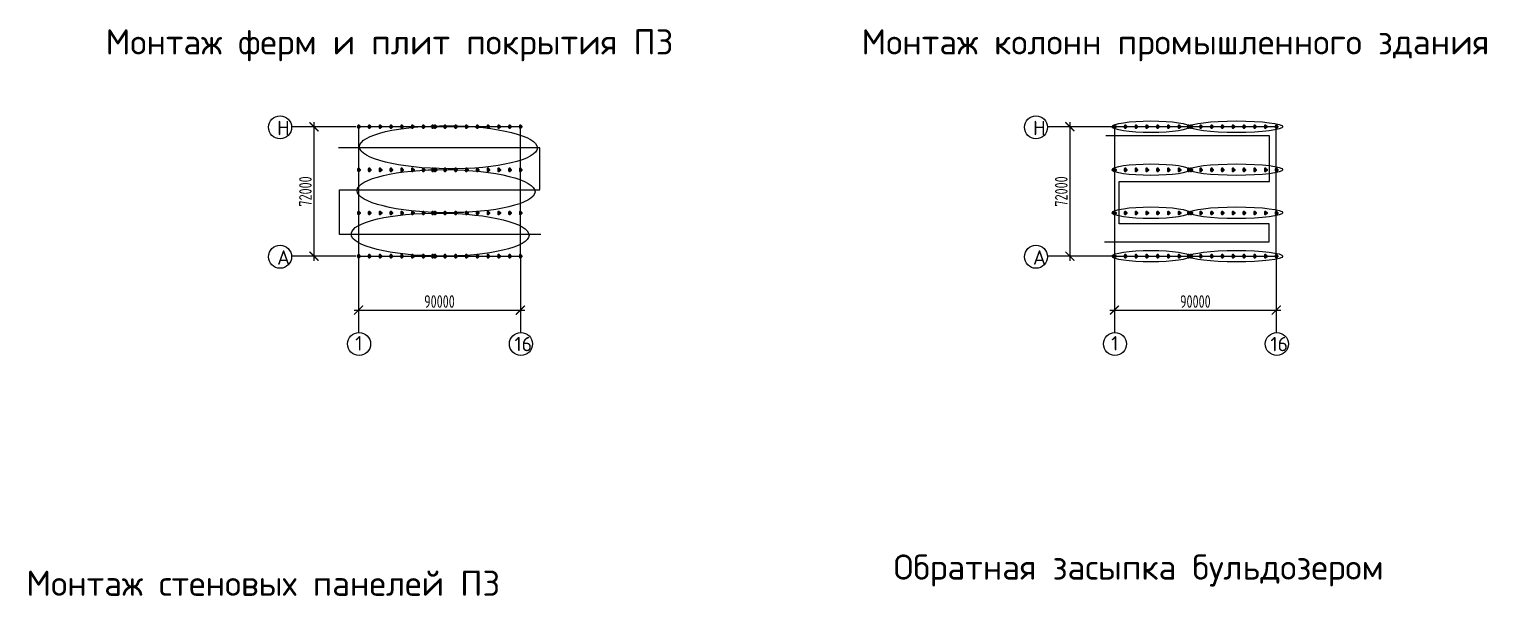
# Model space of a CAD drawing. Header units: millimetres. Extents: x -258526 to -95372, y 16759 to 83244.
# Drawn here: x -128818.9 to -128413.6, y 40900.4 to 41058 of the extents above; entities that cross this region are included whole.
import ezdxf

# ---------------------------------------------------------------- set-up
doc = ezdxf.new("R2010")
doc.units = ezdxf.units.MM
doc.header["$LTSCALE"] = 0.5
doc.layers.add('размеры', color=7, linetype='Continuous')
doc.layers.add('ТОЛСТЫЕ', color=1, linetype='Continuous', lineweight=50)
doc.layers.add('ТОНКИЕе', color=7, linetype='Continuous', lineweight=25)
doc.styles.add('Наклонный', font='isocpeur.ttf', dxfattribs={"width": 0.7, "height": 3.5})
doc.styles.add('Наклонный 5', font='isocpeur.ttf', dxfattribs={"height": 7})
doc.dimstyles.new('СТРОИТЕЛЬНЫЙ', dxfattribs={"dimtxt": 3.5, "dimasz": 2.5, "dimexe": 1.25, "dimexo": 0.625, "dimtad": 1, "dimdec": 0, "dimlfac": 500, "dimdsep": 46, "dimtxsty": 'Наклонный', "dimblk1": 'ARCHTICK', "dimblk2": 'ARCHTICK', "dimsah": 1, "dimcen": 0, "dimdle": 1.25, "dimadec": 0, "dimazin": 0, "dimtfac": 0.75, "dimtdec": 0, "dimtmove": 0, "dimatfit": 3, "dimldrblk": 'ARCHTICK', "dimfxl": 1, "dimtolj": 1, "dimtzin": 0, "dimarcsym": 0})

# ---------------------------------------------------------------- blocks, each defined once
blk = doc.blocks.new('_ArchTick')
at = {"color": 0, "linetype": 'ByBlock', "const_width": 0.15}
blk.add_lwpolyline([(-0.5, -0.5), (0.5, 0.5)], dxfattribs=at)
blk = doc.blocks.new('*D720')
at = {"layer": 'Defpoints', "color": 0, "transparency": 16777216}
for p in [(-128517.13, 40994.86), (-128472.13, 40994.86), (-128472.13, 40979.88)]:
    blk.add_point(p, dxfattribs=at)
at = {"layer": 'размеры', "color": 0, "lineweight": -2, "transparency": 16777216}
for p, q in [((-128517.13, 40994.23), (-128517.13, 40978.63)), ((-128472.13, 40994.23), (-128472.13, 40978.63)), ((-128518.38, 40979.88), (-128470.88, 40979.88))]:
    blk.add_line(p, q, dxfattribs=at)
at = {"layer": 'размеры', "color": 0, "lineweight": -2, "transparency": 16777216, "xscale": 2.5, "yscale": 2.5, "zscale": 2.5, "rotation": 180}
blk.add_blockref('_ArchTick', (-128517.13, 40979.88), dxfattribs=at)
at = {"layer": 'размеры', "color": 0, "lineweight": -2, "transparency": 16777216, "xscale": 2.5, "yscale": 2.5, "zscale": 2.5}
blk.add_blockref('_ArchTick', (-128472.13, 40979.88), dxfattribs=at)
at = {"layer": 'размеры', "color": 0, "transparency": 16777216, "insert": (-128494.63, 40982.26), "char_height": 3.5, "attachment_point": 5, "style": 'Наклонный'}
blk.add_mtext('\\A1;90000', dxfattribs=at)
blk = doc.blocks.new('*D733')
at = {"layer": 'Defpoints', "color": 0, "transparency": 16777216}
for p in [(-128517.13, 41030.86), (-128529.52, 40994.86), (-128517.13, 40994.86)]:
    blk.add_point(p, dxfattribs=at)
at = {"layer": 'размеры', "color": 0, "lineweight": -2, "transparency": 16777216}
for p, q in [((-128517.76, 41030.86), (-128530.77, 41030.86)), ((-128529.52, 41032.11), (-128529.52, 40993.61)), ((-128517.76, 40994.86), (-128530.77, 40994.86))]:
    blk.add_line(p, q, dxfattribs=at)
at = {"layer": 'размеры', "color": 0, "lineweight": -2, "transparency": 16777216, "xscale": 2.5, "yscale": 2.5, "zscale": 2.5}
for p, rotation in [((-128529.52, 41030.86), 90), ((-128529.52, 40994.86), 270)]:
    blk.add_blockref('_ArchTick', p, dxfattribs=dict(at, rotation=rotation))
at = {"layer": 'размеры', "color": 0, "transparency": 16777216, "insert": (-128531.9, 41012.86), "char_height": 3.5, "attachment_point": 5, "rotation": 90, "style": 'Наклонный'}
blk.add_mtext('\\A1;72000', dxfattribs=at)
blk = doc.blocks.new('*D736')
at = {"layer": 'Defpoints', "color": 0, "transparency": 16777216}
for p in [(-128727.3, 40994.86), (-128682.3, 40994.86), (-128682.3, 40979.88)]:
    blk.add_point(p, dxfattribs=at)
at = {"layer": 'размеры', "color": 0, "lineweight": -2, "transparency": 16777216}
for p, q in [((-128727.3, 40994.23), (-128727.3, 40978.63)), ((-128682.3, 40994.23), (-128682.3, 40978.63)), ((-128728.55, 40979.88), (-128681.05, 40979.88))]:
    blk.add_line(p, q, dxfattribs=at)
at = {"layer": 'размеры', "color": 0, "lineweight": -2, "transparency": 16777216, "xscale": 2.5, "yscale": 2.5, "zscale": 2.5, "rotation": 180}
blk.add_blockref('_ArchTick', (-128727.3, 40979.88), dxfattribs=at)
at = {"layer": 'размеры', "color": 0, "lineweight": -2, "transparency": 16777216, "xscale": 2.5, "yscale": 2.5, "zscale": 2.5}
blk.add_blockref('_ArchTick', (-128682.3, 40979.88), dxfattribs=at)
at = {"layer": 'размеры', "color": 0, "transparency": 16777216, "insert": (-128704.8, 40982.26), "char_height": 3.5, "attachment_point": 5, "style": 'Наклонный'}
blk.add_mtext('\\A1;90000', dxfattribs=at)
blk = doc.blocks.new('*D737')
at = {"layer": 'Defpoints', "color": 0, "transparency": 16777216}
for p in [(-128727.3, 41030.86), (-128739.7, 40994.86), (-128727.3, 40994.86)]:
    blk.add_point(p, dxfattribs=at)
at = {"layer": 'размеры', "color": 0, "lineweight": -2, "transparency": 16777216}
for p, q in [((-128727.93, 41030.86), (-128740.95, 41030.86)), ((-128739.7, 41032.11), (-128739.7, 40993.61)), ((-128727.93, 40994.86), (-128740.95, 40994.86))]:
    blk.add_line(p, q, dxfattribs=at)
at = {"layer": 'размеры', "color": 0, "lineweight": -2, "transparency": 16777216, "xscale": 2.5, "yscale": 2.5, "zscale": 2.5}
for p, rotation in [((-128739.7, 41030.86), 90), ((-128739.7, 40994.86), 270)]:
    blk.add_blockref('_ArchTick', p, dxfattribs=dict(at, rotation=rotation))
at = {"layer": 'размеры', "color": 0, "transparency": 16777216, "insert": (-128742.07, 41012.86), "char_height": 3.5, "attachment_point": 5, "rotation": 90, "style": 'Наклонный'}
blk.add_mtext('\\A1;72000', dxfattribs=at)

msp = doc.modelspace()

# ---------------------------------------------------------------- linework, layer by layer
at = {"layer": 'ТОЛСТЫЕ', "color": 0}
for points in [[(-128727.3027, 41030.8567), (-128727.3027, 41031.1567), (-128727.3027, 41030.5567), (-128727.3027, 41030.8567), (-128727.0027, 41030.8567), (-128727.6027, 41030.8567)], [(-128724.3027, 41030.8567), (-128724.3027, 41031.1567), (-128724.3027, 41030.5567), (-128724.3027, 41030.8567), (-128724.0027, 41030.8567), (-128724.6027, 41030.8567)], [(-128721.3027, 41030.8567), (-128721.3027, 41031.1567), (-128721.3027, 41030.5567), (-128721.3027, 41030.8567), (-128721.0027, 41030.8567), (-128721.6027, 41030.8567)], [(-128718.3027, 41030.8567), (-128718.3027, 41031.1567), (-128718.3027, 41030.5567), (-128718.3027, 41030.8567), (-128718.0027, 41030.8567), (-128718.6027, 41030.8567)], [(-128715.3027, 41030.8567), (-128715.3027, 41031.1567), (-128715.3027, 41030.5567), (-128715.3027, 41030.8567), (-128715.0027, 41030.8567), (-128715.6027, 41030.8567)], [(-128712.3027, 41030.8567), (-128712.3027, 41031.1567), (-128712.3027, 41030.5567), (-128712.3027, 41030.8567), (-128712.0027, 41030.8567), (-128712.6027, 41030.8567)], [(-128709.3027, 41030.8567), (-128709.3027, 41031.1567), (-128709.3027, 41030.5567), (-128709.3027, 41030.8567), (-128709.0027, 41030.8567), (-128709.6027, 41030.8567)], [(-128706.6728, 41030.8567), (-128706.6728, 41031.1567), (-128706.6728, 41030.5567), (-128706.6728, 41030.8567), (-128706.3728, 41030.8567), (-128706.9728, 41030.8567)], [(-128705.9977, 41030.8567), (-128705.9977, 41031.1567), (-128705.9977, 41030.5567), (-128705.9977, 41030.8567), (-128705.6977, 41030.8567), (-128706.2977, 41030.8567)], [(-128703.3027, 41030.8567), (-128703.3027, 41031.1567), (-128703.3027, 41030.5567), (-128703.3027, 41030.8567), (-128703.0027, 41030.8567), (-128703.6027, 41030.8567)], [(-128700.3027, 41030.8567), (-128700.3027, 41031.1567), (-128700.3027, 41030.5567), (-128700.3027, 41030.8567), (-128700.0027, 41030.8567), (-128700.6027, 41030.8567)], [(-128697.3027, 41030.8567), (-128697.3027, 41031.1567), (-128697.3027, 41030.5567), (-128697.3027, 41030.8567), (-128697.0027, 41030.8567), (-128697.6027, 41030.8567)], [(-128694.3027, 41030.8567), (-128694.3027, 41031.1567), (-128694.3027, 41030.5567), (-128694.3027, 41030.8567), (-128694.0027, 41030.8567), (-128694.6027, 41030.8567)], [(-128691.3027, 41030.8567), (-128691.3027, 41031.1567), (-128691.3027, 41030.5567), (-128691.3027, 41030.8567), (-128691.0027, 41030.8567), (-128691.6027, 41030.8567)], [(-128688.3027, 41030.8567), (-128688.3027, 41031.1567), (-128688.3027, 41030.5567), (-128688.3027, 41030.8567), (-128688.0027, 41030.8567), (-128688.6027, 41030.8567)], [(-128685.3027, 41030.8567), (-128685.3027, 41031.1567), (-128685.3027, 41030.5567), (-128685.3027, 41030.8567), (-128685.0027, 41030.8567), (-128685.6027, 41030.8567)], [(-128682.3027, 41030.8567), (-128682.3027, 41031.1567), (-128682.3027, 41030.5567), (-128682.3027, 41030.8567), (-128682.0027, 41030.8567), (-128682.6027, 41030.8567)], [(-128517.1302, 41030.8567), (-128517.1302, 41031.1567), (-128517.1302, 41030.5567), (-128517.1302, 41030.8567), (-128516.8302, 41030.8567), (-128517.4302, 41030.8567)], [(-128514.1302, 41030.8567), (-128514.1302, 41031.1567), (-128514.1302, 41030.5567), (-128514.1302, 41030.8567), (-128513.8302, 41030.8567), (-128514.4302, 41030.8567)], [(-128511.1302, 41030.8567), (-128511.1302, 41031.1567), (-128511.1302, 41030.5567), (-128511.1302, 41030.8567), (-128510.8302, 41030.8567), (-128511.4302, 41030.8567)], [(-128508.1302, 41030.8567), (-128508.1302, 41031.1567), (-128508.1302, 41030.5567), (-128508.1302, 41030.8567), (-128507.8302, 41030.8567), (-128508.4302, 41030.8567)], [(-128505.1302, 41030.8567), (-128505.1302, 41031.1567), (-128505.1302, 41030.5567), (-128505.1302, 41030.8567), (-128504.8302, 41030.8567), (-128505.4302, 41030.8567)], [(-128502.1302, 41030.8567), (-128502.1302, 41031.1567), (-128502.1302, 41030.5567), (-128502.1302, 41030.8567), (-128501.8302, 41030.8567), (-128502.4302, 41030.8567)], [(-128499.1302, 41030.8567), (-128499.1302, 41031.1567), (-128499.1302, 41030.5567), (-128499.1302, 41030.8567), (-128498.8302, 41030.8567), (-128499.4302, 41030.8567)], [(-128496.5003, 41030.8567), (-128496.5003, 41031.1567), (-128496.5003, 41030.5567), (-128496.5003, 41030.8567), (-128496.2003, 41030.8567), (-128496.8003, 41030.8567)], [(-128495.8252, 41030.8567), (-128495.8252, 41031.1567), (-128495.8252, 41030.5567), (-128495.8252, 41030.8567), (-128495.5252, 41030.8567), (-128496.1252, 41030.8567)], [(-128493.1302, 41030.8567), (-128493.1302, 41031.1567), (-128493.1302, 41030.5567), (-128493.1302, 41030.8567), (-128492.8302, 41030.8567), (-128493.4302, 41030.8567)], [(-128490.1302, 41030.8567), (-128490.1302, 41031.1567), (-128490.1302, 41030.5567), (-128490.1302, 41030.8567), (-128489.8302, 41030.8567), (-128490.4302, 41030.8567)], [(-128487.1302, 41030.8567), (-128487.1302, 41031.1567), (-128487.1302, 41030.5567), (-128487.1302, 41030.8567), (-128486.8302, 41030.8567), (-128487.4302, 41030.8567)], [(-128484.1302, 41030.8567), (-128484.1302, 41031.1567), (-128484.1302, 41030.5567), (-128484.1302, 41030.8567), (-128483.8302, 41030.8567), (-128484.4302, 41030.8567)], [(-128481.1302, 41030.8567), (-128481.1302, 41031.1567), (-128481.1302, 41030.5567), (-128481.1302, 41030.8567), (-128480.8302, 41030.8567), (-128481.4302, 41030.8567)], [(-128478.1302, 41030.8567), (-128478.1302, 41031.1567), (-128478.1302, 41030.5567), (-128478.1302, 41030.8567), (-128477.8302, 41030.8567), (-128478.4302, 41030.8567)], [(-128475.1302, 41030.8567), (-128475.1302, 41031.1567), (-128475.1302, 41030.5567), (-128475.1302, 41030.8567), (-128474.8302, 41030.8567), (-128475.4302, 41030.8567)], [(-128472.1302, 41030.8567), (-128472.1302, 41031.1567), (-128472.1302, 41030.5567), (-128472.1302, 41030.8567), (-128471.8302, 41030.8567), (-128472.4302, 41030.8567)], [(-128727.3027, 41018.8567), (-128727.3027, 41019.1567), (-128727.3027, 41018.5567), (-128727.3027, 41018.8567), (-128727.0027, 41018.8567), (-128727.6027, 41018.8567)], [(-128724.3027, 41018.8567), (-128724.3027, 41019.1567), (-128724.3027, 41018.5567), (-128724.3027, 41018.8567), (-128724.0027, 41018.8567), (-128724.6027, 41018.8567)], [(-128721.3027, 41018.8567), (-128721.3027, 41019.1567), (-128721.3027, 41018.5567), (-128721.3027, 41018.8567), (-128721.0027, 41018.8567), (-128721.6027, 41018.8567)], [(-128718.3027, 41018.8567), (-128718.3027, 41019.1567), (-128718.3027, 41018.5567), (-128718.3027, 41018.8567), (-128718.0027, 41018.8567), (-128718.6027, 41018.8567)], [(-128715.3027, 41018.8567), (-128715.3027, 41019.1567), (-128715.3027, 41018.5567), (-128715.3027, 41018.8567), (-128715.0027, 41018.8567), (-128715.6027, 41018.8567)], [(-128712.3027, 41018.8567), (-128712.3027, 41019.1567), (-128712.3027, 41018.5567), (-128712.3027, 41018.8567), (-128712.0027, 41018.8567), (-128712.6027, 41018.8567)], [(-128709.3027, 41018.8567), (-128709.3027, 41019.1567), (-128709.3027, 41018.5567), (-128709.3027, 41018.8567), (-128709.0027, 41018.8567), (-128709.6027, 41018.8567)], [(-128706.6728, 41018.8567), (-128706.6728, 41019.1567), (-128706.6728, 41018.5567), (-128706.6728, 41018.8567), (-128706.3728, 41018.8567), (-128706.9728, 41018.8567)], [(-128705.9977, 41018.8567), (-128705.9977, 41019.1567), (-128705.9977, 41018.5567), (-128705.9977, 41018.8567), (-128705.6977, 41018.8567), (-128706.2977, 41018.8567)], [(-128703.3027, 41018.8567), (-128703.3027, 41019.1567), (-128703.3027, 41018.5567), (-128703.3027, 41018.8567), (-128703.0027, 41018.8567), (-128703.6027, 41018.8567)], [(-128700.3027, 41018.8567), (-128700.3027, 41019.1567), (-128700.3027, 41018.5567), (-128700.3027, 41018.8567), (-128700.0027, 41018.8567), (-128700.6027, 41018.8567)], [(-128697.3027, 41018.8567), (-128697.3027, 41019.1567), (-128697.3027, 41018.5567), (-128697.3027, 41018.8567), (-128697.0027, 41018.8567), (-128697.6027, 41018.8567)], [(-128694.3027, 41018.8567), (-128694.3027, 41019.1567), (-128694.3027, 41018.5567), (-128694.3027, 41018.8567), (-128694.0027, 41018.8567), (-128694.6027, 41018.8567)], [(-128691.3027, 41018.8567), (-128691.3027, 41019.1567), (-128691.3027, 41018.5567), (-128691.3027, 41018.8567), (-128691.0027, 41018.8567), (-128691.6027, 41018.8567)], [(-128688.3027, 41018.8567), (-128688.3027, 41019.1567), (-128688.3027, 41018.5567), (-128688.3027, 41018.8567), (-128688.0027, 41018.8567), (-128688.6027, 41018.8567)], [(-128685.3027, 41018.8567), (-128685.3027, 41019.1567), (-128685.3027, 41018.5567), (-128685.3027, 41018.8567), (-128685.0027, 41018.8567), (-128685.6027, 41018.8567)], [(-128682.3027, 41018.8567), (-128682.3027, 41019.1567), (-128682.3027, 41018.5567), (-128682.3027, 41018.8567), (-128682.0027, 41018.8567), (-128682.6027, 41018.8567)], [(-128517.1302, 41018.8567), (-128517.1302, 41019.1567), (-128517.1302, 41018.5567), (-128517.1302, 41018.8567), (-128516.8302, 41018.8567), (-128517.4302, 41018.8567)], [(-128514.1302, 41018.8567), (-128514.1302, 41019.1567), (-128514.1302, 41018.5567), (-128514.1302, 41018.8567), (-128513.8302, 41018.8567), (-128514.4302, 41018.8567)], [(-128511.1302, 41018.8567), (-128511.1302, 41019.1567), (-128511.1302, 41018.5567), (-128511.1302, 41018.8567), (-128510.8302, 41018.8567), (-128511.4302, 41018.8567)], [(-128508.1302, 41018.8567), (-128508.1302, 41019.1567), (-128508.1302, 41018.5567), (-128508.1302, 41018.8567), (-128507.8302, 41018.8567), (-128508.4302, 41018.8567)], [(-128505.1302, 41018.8567), (-128505.1302, 41019.1567), (-128505.1302, 41018.5567), (-128505.1302, 41018.8567), (-128504.8302, 41018.8567), (-128505.4302, 41018.8567)], [(-128502.1302, 41018.8567), (-128502.1302, 41019.1567), (-128502.1302, 41018.5567), (-128502.1302, 41018.8567), (-128501.8302, 41018.8567), (-128502.4302, 41018.8567)], [(-128499.1302, 41018.8567), (-128499.1302, 41019.1567), (-128499.1302, 41018.5567), (-128499.1302, 41018.8567), (-128498.8302, 41018.8567), (-128499.4302, 41018.8567)], [(-128496.5003, 41018.8567), (-128496.5003, 41019.1567), (-128496.5003, 41018.5567), (-128496.5003, 41018.8567), (-128496.2003, 41018.8567), (-128496.8003, 41018.8567)], [(-128495.8252, 41018.8567), (-128495.8252, 41019.1567), (-128495.8252, 41018.5567), (-128495.8252, 41018.8567), (-128495.5252, 41018.8567), (-128496.1252, 41018.8567)], [(-128493.1302, 41018.8567), (-128493.1302, 41019.1567), (-128493.1302, 41018.5567), (-128493.1302, 41018.8567), (-128492.8302, 41018.8567), (-128493.4302, 41018.8567)], [(-128490.1302, 41018.8567), (-128490.1302, 41019.1567), (-128490.1302, 41018.5567), (-128490.1302, 41018.8567), (-128489.8302, 41018.8567), (-128490.4302, 41018.8567)], [(-128487.1302, 41018.8567), (-128487.1302, 41019.1567), (-128487.1302, 41018.5567), (-128487.1302, 41018.8567), (-128486.8302, 41018.8567), (-128487.4302, 41018.8567)], [(-128484.1302, 41018.8567), (-128484.1302, 41019.1567), (-128484.1302, 41018.5567), (-128484.1302, 41018.8567), (-128483.8302, 41018.8567), (-128484.4302, 41018.8567)], [(-128481.1302, 41018.8567), (-128481.1302, 41019.1567), (-128481.1302, 41018.5567), (-128481.1302, 41018.8567), (-128480.8302, 41018.8567), (-128481.4302, 41018.8567)], [(-128478.1302, 41018.8567), (-128478.1302, 41019.1567), (-128478.1302, 41018.5567), (-128478.1302, 41018.8567), (-128477.8302, 41018.8567), (-128478.4302, 41018.8567)], [(-128475.1302, 41018.8567), (-128475.1302, 41019.1567), (-128475.1302, 41018.5567), (-128475.1302, 41018.8567), (-128474.8302, 41018.8567), (-128475.4302, 41018.8567)], [(-128472.1302, 41018.8567), (-128472.1302, 41019.1567), (-128472.1302, 41018.5567), (-128472.1302, 41018.8567), (-128471.8302, 41018.8567), (-128472.4302, 41018.8567)], [(-128727.3027, 41006.8567), (-128727.3027, 41007.1567), (-128727.3027, 41006.5567), (-128727.3027, 41006.8567), (-128727.0027, 41006.8567), (-128727.6027, 41006.8567)], [(-128724.3027, 41006.8567), (-128724.3027, 41007.1567), (-128724.3027, 41006.5567), (-128724.3027, 41006.8567), (-128724.0027, 41006.8567), (-128724.6027, 41006.8567)], [(-128721.3027, 41006.8567), (-128721.3027, 41007.1567), (-128721.3027, 41006.5567), (-128721.3027, 41006.8567), (-128721.0027, 41006.8567), (-128721.6027, 41006.8567)], [(-128718.3027, 41006.8567), (-128718.3027, 41007.1567), (-128718.3027, 41006.5567), (-128718.3027, 41006.8567), (-128718.0027, 41006.8567), (-128718.6027, 41006.8567)], [(-128715.3027, 41006.8567), (-128715.3027, 41007.1567), (-128715.3027, 41006.5567), (-128715.3027, 41006.8567), (-128715.0027, 41006.8567), (-128715.6027, 41006.8567)], [(-128712.3027, 41006.8567), (-128712.3027, 41007.1567), (-128712.3027, 41006.5567), (-128712.3027, 41006.8567), (-128712.0027, 41006.8567), (-128712.6027, 41006.8567)], [(-128709.3027, 41006.8567), (-128709.3027, 41007.1567), (-128709.3027, 41006.5567), (-128709.3027, 41006.8567), (-128709.0027, 41006.8567), (-128709.6027, 41006.8567)], [(-128706.6728, 41006.8567), (-128706.6728, 41007.1567), (-128706.6728, 41006.5567), (-128706.6728, 41006.8567), (-128706.3728, 41006.8567), (-128706.9728, 41006.8567)], [(-128705.9977, 41006.8567), (-128705.9977, 41007.1567), (-128705.9977, 41006.5567), (-128705.9977, 41006.8567), (-128705.6977, 41006.8567), (-128706.2977, 41006.8567)], [(-128703.3027, 41006.8567), (-128703.3027, 41007.1567), (-128703.3027, 41006.5567), (-128703.3027, 41006.8567), (-128703.0027, 41006.8567), (-128703.6027, 41006.8567)], [(-128700.3027, 41006.8567), (-128700.3027, 41007.1567), (-128700.3027, 41006.5567), (-128700.3027, 41006.8567), (-128700.0027, 41006.8567), (-128700.6027, 41006.8567)], [(-128697.3027, 41006.8567), (-128697.3027, 41007.1567), (-128697.3027, 41006.5567), (-128697.3027, 41006.8567), (-128697.0027, 41006.8567), (-128697.6027, 41006.8567)], [(-128694.3027, 41006.8567), (-128694.3027, 41007.1567), (-128694.3027, 41006.5567), (-128694.3027, 41006.8567), (-128694.0027, 41006.8567), (-128694.6027, 41006.8567)], [(-128691.3027, 41006.8567), (-128691.3027, 41007.1567), (-128691.3027, 41006.5567), (-128691.3027, 41006.8567), (-128691.0027, 41006.8567), (-128691.6027, 41006.8567)], [(-128688.3027, 41006.8567), (-128688.3027, 41007.1567), (-128688.3027, 41006.5567), (-128688.3027, 41006.8567), (-128688.0027, 41006.8567), (-128688.6027, 41006.8567)], [(-128685.3027, 41006.8567), (-128685.3027, 41007.1567), (-128685.3027, 41006.5567), (-128685.3027, 41006.8567), (-128685.0027, 41006.8567), (-128685.6027, 41006.8567)], [(-128682.3027, 41006.8567), (-128682.3027, 41007.1567), (-128682.3027, 41006.5567), (-128682.3027, 41006.8567), (-128682.0027, 41006.8567), (-128682.6027, 41006.8567)], [(-128517.1302, 41006.8567), (-128517.1302, 41007.1567), (-128517.1302, 41006.5567), (-128517.1302, 41006.8567), (-128516.8302, 41006.8567), (-128517.4302, 41006.8567)], [(-128514.1302, 41006.8567), (-128514.1302, 41007.1567), (-128514.1302, 41006.5567), (-128514.1302, 41006.8567), (-128513.8302, 41006.8567), (-128514.4302, 41006.8567)], [(-128511.1302, 41006.8567), (-128511.1302, 41007.1567), (-128511.1302, 41006.5567), (-128511.1302, 41006.8567), (-128510.8302, 41006.8567), (-128511.4302, 41006.8567)], [(-128508.1302, 41006.8567), (-128508.1302, 41007.1567), (-128508.1302, 41006.5567), (-128508.1302, 41006.8567), (-128507.8302, 41006.8567), (-128508.4302, 41006.8567)], [(-128505.1302, 41006.8567), (-128505.1302, 41007.1567), (-128505.1302, 41006.5567), (-128505.1302, 41006.8567), (-128504.8302, 41006.8567), (-128505.4302, 41006.8567)], [(-128502.1302, 41006.8567), (-128502.1302, 41007.1567), (-128502.1302, 41006.5567), (-128502.1302, 41006.8567), (-128501.8302, 41006.8567), (-128502.4302, 41006.8567)], [(-128499.1302, 41006.8567), (-128499.1302, 41007.1567), (-128499.1302, 41006.5567), (-128499.1302, 41006.8567), (-128498.8302, 41006.8567), (-128499.4302, 41006.8567)], [(-128496.5003, 41006.8567), (-128496.5003, 41007.1567), (-128496.5003, 41006.5567), (-128496.5003, 41006.8567), (-128496.2003, 41006.8567), (-128496.8003, 41006.8567)], [(-128495.8252, 41006.8567), (-128495.8252, 41007.1567), (-128495.8252, 41006.5567), (-128495.8252, 41006.8567), (-128495.5252, 41006.8567), (-128496.1252, 41006.8567)], [(-128493.1302, 41006.8567), (-128493.1302, 41007.1567), (-128493.1302, 41006.5567), (-128493.1302, 41006.8567), (-128492.8302, 41006.8567), (-128493.4302, 41006.8567)], [(-128490.1302, 41006.8567), (-128490.1302, 41007.1567), (-128490.1302, 41006.5567), (-128490.1302, 41006.8567), (-128489.8302, 41006.8567), (-128490.4302, 41006.8567)], [(-128487.1302, 41006.8567), (-128487.1302, 41007.1567), (-128487.1302, 41006.5567), (-128487.1302, 41006.8567), (-128486.8302, 41006.8567), (-128487.4302, 41006.8567)], [(-128484.1302, 41006.8567), (-128484.1302, 41007.1567), (-128484.1302, 41006.5567), (-128484.1302, 41006.8567), (-128483.8302, 41006.8567), (-128484.4302, 41006.8567)], [(-128481.1302, 41006.8567), (-128481.1302, 41007.1567), (-128481.1302, 41006.5567), (-128481.1302, 41006.8567), (-128480.8302, 41006.8567), (-128481.4302, 41006.8567)], [(-128478.1302, 41006.8567), (-128478.1302, 41007.1567), (-128478.1302, 41006.5567), (-128478.1302, 41006.8567), (-128477.8302, 41006.8567), (-128478.4302, 41006.8567)], [(-128475.1302, 41006.8567), (-128475.1302, 41007.1567), (-128475.1302, 41006.5567), (-128475.1302, 41006.8567), (-128474.8302, 41006.8567), (-128475.4302, 41006.8567)], [(-128472.1302, 41006.8567), (-128472.1302, 41007.1567), (-128472.1302, 41006.5567), (-128472.1302, 41006.8567), (-128471.8302, 41006.8567), (-128472.4302, 41006.8567)], [(-128727.3027, 40994.8567), (-128727.3027, 40995.1567), (-128727.3027, 40994.5567), (-128727.3027, 40994.8567), (-128727.0027, 40994.8567), (-128727.6027, 40994.8567)], [(-128724.3027, 40994.8567), (-128724.3027, 40995.1567), (-128724.3027, 40994.5567), (-128724.3027, 40994.8567), (-128724.0027, 40994.8567), (-128724.6027, 40994.8567)], [(-128721.3027, 40994.8567), (-128721.3027, 40995.1567), (-128721.3027, 40994.5567), (-128721.3027, 40994.8567), (-128721.0027, 40994.8567), (-128721.6027, 40994.8567)], [(-128718.3027, 40994.8567), (-128718.3027, 40995.1567), (-128718.3027, 40994.5567), (-128718.3027, 40994.8567), (-128718.0027, 40994.8567), (-128718.6027, 40994.8567)], [(-128715.3027, 40994.8567), (-128715.3027, 40995.1567), (-128715.3027, 40994.5567), (-128715.3027, 40994.8567), (-128715.0027, 40994.8567), (-128715.6027, 40994.8567)], [(-128712.3027, 40994.8567), (-128712.3027, 40995.1567), (-128712.3027, 40994.5567), (-128712.3027, 40994.8567), (-128712.0027, 40994.8567), (-128712.6027, 40994.8567)], [(-128709.3027, 40994.8567), (-128709.3027, 40995.1567), (-128709.3027, 40994.5567), (-128709.3027, 40994.8567), (-128709.0027, 40994.8567), (-128709.6027, 40994.8567)], [(-128706.6728, 40994.8567), (-128706.6728, 40995.1567), (-128706.6728, 40994.5567), (-128706.6728, 40994.8567), (-128706.3728, 40994.8567), (-128706.9728, 40994.8567)], [(-128705.9977, 40994.8567), (-128705.9977, 40995.1567), (-128705.9977, 40994.5567), (-128705.9977, 40994.8567), (-128705.6977, 40994.8567), (-128706.2977, 40994.8567)], [(-128703.3027, 40994.8567), (-128703.3027, 40995.1567), (-128703.3027, 40994.5567), (-128703.3027, 40994.8567), (-128703.0027, 40994.8567), (-128703.6027, 40994.8567)], [(-128700.3027, 40994.8567), (-128700.3027, 40995.1567), (-128700.3027, 40994.5567), (-128700.3027, 40994.8567), (-128700.0027, 40994.8567), (-128700.6027, 40994.8567)], [(-128697.3027, 40994.8567), (-128697.3027, 40995.1567), (-128697.3027, 40994.5567), (-128697.3027, 40994.8567), (-128697.0027, 40994.8567), (-128697.6027, 40994.8567)], [(-128694.3027, 40994.8567), (-128694.3027, 40995.1567), (-128694.3027, 40994.5567), (-128694.3027, 40994.8567), (-128694.0027, 40994.8567), (-128694.6027, 40994.8567)], [(-128691.3027, 40994.8567), (-128691.3027, 40995.1567), (-128691.3027, 40994.5567), (-128691.3027, 40994.8567), (-128691.0027, 40994.8567), (-128691.6027, 40994.8567)], [(-128688.3027, 40994.8567), (-128688.3027, 40995.1567), (-128688.3027, 40994.5567), (-128688.3027, 40994.8567), (-128688.0027, 40994.8567), (-128688.6027, 40994.8567)], [(-128685.3027, 40994.8567), (-128685.3027, 40995.1567), (-128685.3027, 40994.5567), (-128685.3027, 40994.8567), (-128685.0027, 40994.8567), (-128685.6027, 40994.8567)], [(-128682.3027, 40994.8567), (-128682.3027, 40995.1567), (-128682.3027, 40994.5567), (-128682.3027, 40994.8567), (-128682.0027, 40994.8567), (-128682.6027, 40994.8567)], [(-128517.1302, 40994.8567), (-128517.1302, 40995.1567), (-128517.1302, 40994.5567), (-128517.1302, 40994.8567), (-128516.8302, 40994.8567), (-128517.4302, 40994.8567)], [(-128514.1302, 40994.8567), (-128514.1302, 40995.1567), (-128514.1302, 40994.5567), (-128514.1302, 40994.8567), (-128513.8302, 40994.8567), (-128514.4302, 40994.8567)], [(-128511.1302, 40994.8567), (-128511.1302, 40995.1567), (-128511.1302, 40994.5567), (-128511.1302, 40994.8567), (-128510.8302, 40994.8567), (-128511.4302, 40994.8567)], [(-128508.1302, 40994.8567), (-128508.1302, 40995.1567), (-128508.1302, 40994.5567), (-128508.1302, 40994.8567), (-128507.8302, 40994.8567), (-128508.4302, 40994.8567)], [(-128505.1302, 40994.8567), (-128505.1302, 40995.1567), (-128505.1302, 40994.5567), (-128505.1302, 40994.8567), (-128504.8302, 40994.8567), (-128505.4302, 40994.8567)], [(-128502.1302, 40994.8567), (-128502.1302, 40995.1567), (-128502.1302, 40994.5567), (-128502.1302, 40994.8567), (-128501.8302, 40994.8567), (-128502.4302, 40994.8567)], [(-128499.1302, 40994.8567), (-128499.1302, 40995.1567), (-128499.1302, 40994.5567), (-128499.1302, 40994.8567), (-128498.8302, 40994.8567), (-128499.4302, 40994.8567)], [(-128496.5003, 40994.8567), (-128496.5003, 40995.1567), (-128496.5003, 40994.5567), (-128496.5003, 40994.8567), (-128496.2003, 40994.8567), (-128496.8003, 40994.8567)], [(-128495.8252, 40994.8567), (-128495.8252, 40995.1567), (-128495.8252, 40994.5567), (-128495.8252, 40994.8567), (-128495.5252, 40994.8567), (-128496.1252, 40994.8567)], [(-128493.1302, 40994.8567), (-128493.1302, 40995.1567), (-128493.1302, 40994.5567), (-128493.1302, 40994.8567), (-128492.8302, 40994.8567), (-128493.4302, 40994.8567)], [(-128490.1302, 40994.8567), (-128490.1302, 40995.1567), (-128490.1302, 40994.5567), (-128490.1302, 40994.8567), (-128489.8302, 40994.8567), (-128490.4302, 40994.8567)], [(-128487.1302, 40994.8567), (-128487.1302, 40995.1567), (-128487.1302, 40994.5567), (-128487.1302, 40994.8567), (-128486.8302, 40994.8567), (-128487.4302, 40994.8567)], [(-128484.1302, 40994.8567), (-128484.1302, 40995.1567), (-128484.1302, 40994.5567), (-128484.1302, 40994.8567), (-128483.8302, 40994.8567), (-128484.4302, 40994.8567)], [(-128481.1302, 40994.8567), (-128481.1302, 40995.1567), (-128481.1302, 40994.5567), (-128481.1302, 40994.8567), (-128480.8302, 40994.8567), (-128481.4302, 40994.8567)], [(-128478.1302, 40994.8567), (-128478.1302, 40995.1567), (-128478.1302, 40994.5567), (-128478.1302, 40994.8567), (-128477.8302, 40994.8567), (-128478.4302, 40994.8567)], [(-128475.1302, 40994.8567), (-128475.1302, 40995.1567), (-128475.1302, 40994.5567), (-128475.1302, 40994.8567), (-128474.8302, 40994.8567), (-128475.4302, 40994.8567)], [(-128472.1302, 40994.8567), (-128472.1302, 40995.1567), (-128472.1302, 40994.5567), (-128472.1302, 40994.8567), (-128471.8302, 40994.8567), (-128472.4302, 40994.8567)]]:
    msp.add_lwpolyline(points, dxfattribs=at)
at = {"layer": 'ТОНКИЕе', "color": 0}
for points in [[(-128739.6965, 41030.8567), (-128745.9212, 41030.8567)], [(-128727.3027, 40994.8567), (-128682.3027, 40994.8567), (-128682.3027, 41030.8567), (-128727.3027, 41030.8567), (-128727.3027, 40994.8567)], [(-128529.524, 41030.8567), (-128535.7488, 41030.8567)], [(-128517.1302, 40994.8567), (-128472.1302, 40994.8567), (-128472.1302, 41030.8567), (-128517.1302, 41030.8567), (-128517.1302, 40994.8567)], [(-128739.6965, 40994.8567), (-128745.9212, 40994.8567)], [(-128529.524, 40994.8567), (-128535.7488, 40994.8567)], [(-128727.3027, 40979.8837), (-128727.3027, 40973.6589)], [(-128682.3027, 40979.8837), (-128682.3027, 40973.6589)], [(-128517.1302, 40979.8837), (-128517.1302, 40973.6589)], [(-128472.1302, 40979.8837), (-128472.1302, 40973.6589)]]:
    msp.add_lwpolyline(points, dxfattribs=at)
at = {"layer": 'ТОНКИЕе', "color": 1}
for points in [[(-128676.6111, 41000.863), (-128732.6156, 41000.863), (-128732.6156, 41013.3601), (-128676.9017, 41013.3601), (-128676.9017, 41024.9854), (-128732.9066, 41024.9854)], [(-128473.9918, 41015.6336), (-128473.9918, 41028.3525), (-128519.5403, 41028.3525)], [(-128519.8989, 40998.8367), (-128474.0708, 40998.8367), (-128474.0708, 41003.832), (-128515.8044, 41003.832), (-128515.8044, 41015.6336), (-128473.9918, 41015.6336)]]:
    msp.add_lwpolyline(points, dxfattribs=at)
at = {"layer": 'ТОНКИЕе', "color": 0}
for centre in [(-128749.1174, 41030.701), (-128538.945, 41030.701), (-128749.1174, 40994.701), (-128538.945, 40994.701), (-128727.1469, 40970.4627), (-128682.1469, 40970.4627), (-128516.9745, 40970.4627), (-128471.9745, 40970.4627)]:
    msp.add_circle(centre, 3.2, dxfattribs=at)
for centre, major_axis, ratio in [((-128702.3047, 41025.148), (-24.7226, 0.1651), 0.24225067), ((-128506.9874, 41030.8572), (-10.7876, 0), 0.14820647), ((-128483.2103, 41030.8572), (-12.9203, 0), 0.12374216), ((-128702.9517, 41012.9436), (-24.7226, 0.1651), 0.24225067), ((-128506.9874, 41018.9216), (-10.7876, 0), 0.14820647), ((-128483.2103, 41018.9216), (-12.9203, 0), 0.12374216), ((-128704.6133, 41000.863), (-24.7226, 0.1651), 0.24225067), ((-128506.9874, 41006.9474), (-10.7876, 0), 0.14820647), ((-128483.2103, 41006.9474), (-12.9203, 0), 0.12374216), ((-128506.9874, 40994.8567), (-10.7876, 0), 0.14820647), ((-128483.2103, 40994.8567), (-12.9203, 0), 0.12374216)]:
    msp.add_ellipse(centre, major_axis=major_axis, ratio=ratio, dxfattribs=at)

# ---------------------------------------------------------------- texts
at = {"layer": 'ТОНКИЕе', "color": 0, "attachment_point": 1, "style": 'Наклонный 5'}
for s, width, insert, char_height in [('{\\Q0;Монтаж ферм и плит покрытия ПЗ}', 660.87029, (-128797.6373, 41057.9463), 7), ('{\\Q0;Монтаж колонн промышленного здания}', 660.87029, (-128587.4648, 41057.9463), 7), ('{\\Q0;Н}', 1.852732, (-128749.9484, 41032.5076), 4), ('{\\Q0;Н}', 1.852732, (-128539.7759, 41032.5076), 4), ('{\\Q0;А}', 1.852732, (-128749.9484, 40996.5076), 4), ('{\\Q0;А}', 1.852732, (-128539.7759, 40996.5076), 4), ('{\\Q0;1}', 1.852732, (-128728.2164, 40972.6488), 4), ('{\\Q0;16}', 1.852732, (-128683.9389, 40972.4389), 4), ('{\\Q0;1}', 1.852732, (-128518.0439, 40972.6488), 4), ('{\\Q0;16}', 1.852732, (-128473.7665, 40972.4389), 4), ('{\\Q0;Обратная засыпка бульдозером}', 660.87029, (-128578.5239, 40911.924), 7), ('{\\Q0;Монтаж стеновых панелей ПЗ}', 660.87029, (-128819.6645, 40907.4238), 7)]:
    msp.add_mtext_dynamic_manual_height_columns(s, width=width, gutter_width=35, heights=[0], dxfattribs=dict(at, insert=insert, char_height=char_height))

# ---------------------------------------------------------------- dimensions: what is measured, and where the dimension line sits
at = {"layer": 'размеры', "color": 0}
for base, p1, p2, picture, middle in [((-128739.6965, 40994.8567), (-128727.3027, 41030.8567), (-128727.3027, 40994.8567), '*D737', (-128742.0715, 41012.8567)), ((-128529.524, 40994.8567), (-128517.1302, 41030.8567), (-128517.1302, 40994.8567), '*D733', (-128531.899, 41012.8567))]:
    dim = msp.add_linear_dim(base=base, p1=p1, p2=p2, angle=90, text='72000', dimstyle='СТРОИТЕЛЬНЫЙ', dxfattribs=at)
    dim.commit()
    dim.dimension.update_dxf_attribs({"geometry": picture, "text_midpoint": middle})
for base, p1, p2, picture, middle in [((-128682.3027, 40979.8837), (-128727.3027, 40994.8567), (-128682.3027, 40994.8567), '*D736', (-128704.8027, 40982.2587)), ((-128472.1302, 40979.8837), (-128517.1302, 40994.8567), (-128472.1302, 40994.8567), '*D720', (-128494.6302, 40982.2587))]:
    dim = msp.add_linear_dim(base=base, p1=p1, p2=p2, text='90000', dimstyle='СТРОИТЕЛЬНЫЙ', dxfattribs=at)
    dim.commit()
    dim.dimension.update_dxf_attribs({"geometry": picture, "text_midpoint": middle})

doc.saveas('drawing.dxf')
